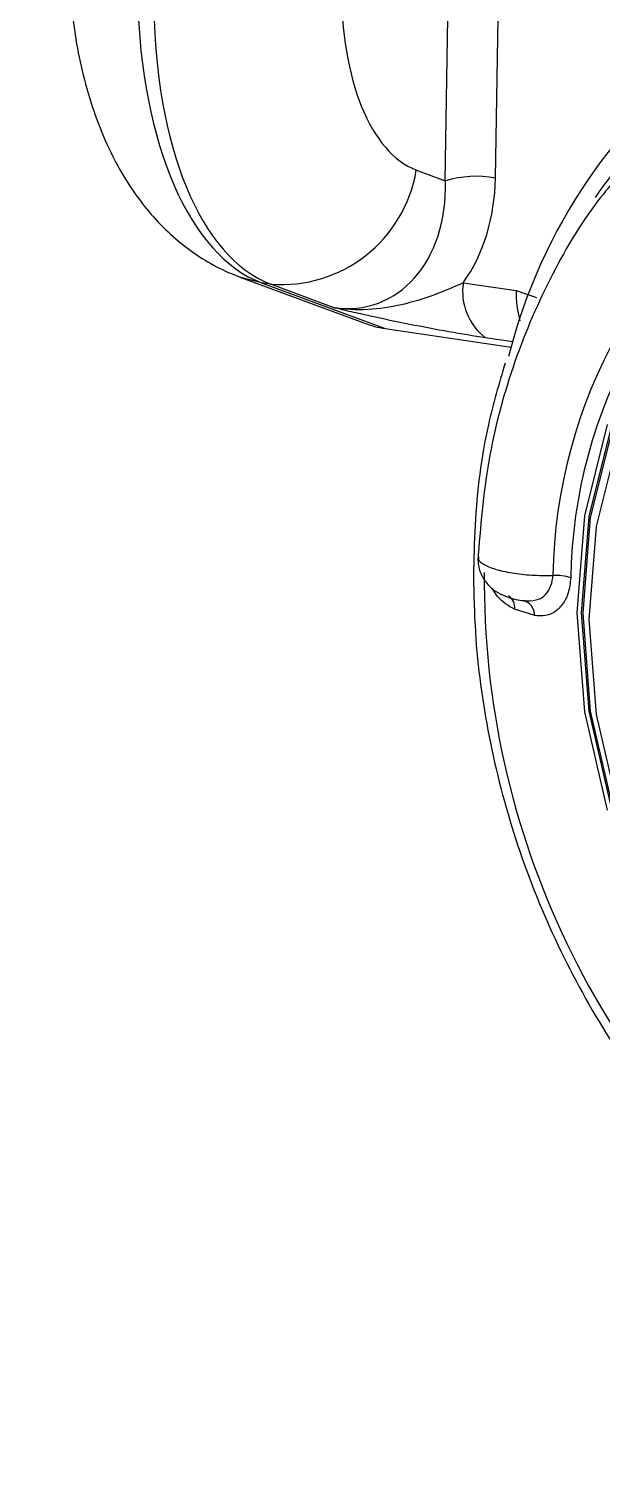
# Model space of a CAD drawing. Header units: millimetres. Extents: x 12 to 854, y 4 to 555.
# Drawn here: x 674.72 to 678.7, y 419.9 to 429.9 of the extents above; entities that cross this region are included whole.
import ezdxf

# ---------------------------------------------------------------- set-up
doc = ezdxf.new("R2010")
doc.units = ezdxf.units.MM
doc.linetypes.add('CENTER', pattern=[10.16, 6.35, -1.27, 1.27, -1.27])
doc.layers.add('DEFAULT_1', color=7, linetype='CENTER')
doc.dimstyles.new('SLDDIMSTYLE1', dxfattribs={"dimtxt": 0.18, "dimasz": 3.556, "dimexe": 0, "dimexo": 0.0625, "dimgap": 0, "dimtad": 0, "dimtih": 1, "dimtoh": 1, "dimdec": 0, "dimrnd": 1e-09, "dimzin": 0, "dimdsep": 46, "dimtxsty": 'Standard', "dimsah": 1, "dimcen": 0.09, "dimadec": 0, "dimazin": 0, "dimtfac": 3.556, "dimtdec": 0, "dimtofl": 0, "dimtmove": 0, "dimatfit": 3, "dimfxl": 1, "dimfrac": 2, "dimtolj": 1, "dimtzin": 0, "dimarcsym": 0})

msp = doc.modelspace()

# ---------------------------------------------------------------- linework, layer by layer
at = {"color": 8, "linetype": 'Continuous', "lineweight": 25}
for p, q in [((677.608, 428.846), (677.663, 432.356)), ((678.009, 432.304), (677.955, 428.865)), ((676.331, 428.14), (676.188, 428.177)), ((678.1, 428.085), (678.241, 428.037)), ((678.077, 427.73), (677.887, 427.758))]:
    msp.add_line(p, q, dxfattribs=at)
at = {"color": 7, "linetype": 'Continuous', "lineweight": 25}
for p, q in [((677.407, 428.921), (677.608, 428.846)), ((676.188, 428.176), (677.043, 427.861)), ((676.396, 428.13), (676.331, 428.14)), ((676.331, 428.14), (677.191, 427.823)), ((677.733, 428.14), (678.1, 428.085)), ((676.83, 427.967), (676.396, 428.13)), ((677.191, 427.823), (678.066, 427.692)), ((678.229, 425.831), (678.088, 425.875))]:
    msp.add_line(p, q, dxfattribs=at)
at = {"color": 7, "linetype": 'Continuous', "lineweight": 25, "flags": 128}
for points in [[(678.735, 424.481), (678.577, 425.163), (678.524, 425.85), (678.577, 426.522), (678.735, 427.157)], [(678.761, 427.15), (678.604, 426.519), (678.551, 425.851), (678.604, 425.168), (678.761, 424.489)], [(678.564, 425.847), (678.617, 426.511), (678.774, 427.139)], [(678.808, 427.059), (678.656, 426.449), (678.605, 425.804), (678.656, 425.144), (678.808, 424.489)], [(678.774, 424.492), (678.617, 425.167), (678.564, 425.847)]]:
    msp.add_lwpolyline(points, dxfattribs=at)
at = {"color": 7, "linetype": 'Continuous', "lineweight": 25}
for centre, radius, start, end in [((681.781, 426.684), 3.852, 86.4781, 165.8096), ((681.901, 426.058), 3.546, 122.251, 179.1611), ((681.919, 426.042), 3.44, 122.251, 179.1611), ((676.471, 429.075), 0.948, 265.4605, 350.6283), ((677.822, 428.159), 0.719, 79.2789, 107.2491), ((678.126, 428.077), 0.398, 170.8671, 233.2081), ((683.694, 426.075), 5.816, 179.4582, 231.8679), ((678.368, 425.747), 0.363, 72.2097, 92.0507), ((678.124, 425.833), 0.105, 359.1455, 76.4661)]:
    msp.add_arc(centre, radius, start, end, dxfattribs=at)
at = {"color": 8, "linetype": 'Continuous', "lineweight": 25}
for centre, radius, start, end in [((681.707, 426.618), 3.718, 120.2984, 145.3636), ((678.826, 428.074), 0.727, 179.0964, 195.7891), ((678.002, 425.891), 0.0878, 349.3159, 59.8449)]:
    msp.add_arc(centre, radius, start, end, dxfattribs=at)
at = {"color": 7, "linetype": 'Continuous', "lineweight": 25}
for centre, major_axis, ratio, start_param, end_param in [((677.784, 430.675), (0.3, 1.774), 0.478313, 1.914818, 3.049282), ((676.844, 430.831), (0.373, 2.726), 0.485859, 1.89969, 3.034154), ((676.959, 430.814), (0.44, 2.716), 0.479952, 1.911716, 3.04618), ((676.784, 428.985), (-0.349, 0.99), 0.755103, 2.760917, 4.315648), ((676.911, 429.042), (-0.343, 1.246), 0.792143, 3.712098, 4.35867), ((677.17, 428.829), (-0.313, 0.985), 0.775409, 2.599067, 2.778364)]:
    msp.add_ellipse(centre, major_axis=major_axis, ratio=ratio, start_param=start_param, end_param=end_param, dxfattribs=at)
for points, knots in [([(674.994, 430.335), (674.999, 430.241), (675.014, 429.97), (675.092, 429.535), (675.25, 429.082), (675.472, 428.708), (675.739, 428.423), (675.989, 428.257), (676.145, 428.194), (676.188, 428.176)], [0, 0, 0, 0, 0.098775, 0.286296, 0.482238, 0.649742, 0.802465, 0.946057, 1, 1, 1, 1]), ([(678.966, 429.054), (678.863, 428.941), (678.619, 428.674), (678.32, 428.167), (678.064, 427.561), (677.89, 426.905), (677.852, 426.443), (677.833, 426.211)], [0, 0, 0, 0, 0.152289, 0.36271, 0.573909, 0.785883, 1, 1, 1, 1]), ([(677.733, 428.14), (677.668, 428.109), (677.599, 428.081), (677.456, 428.028), (677.381, 428.005), (677.228, 427.97), (677.149, 427.958), (676.991, 427.95), (676.91, 427.954), (676.83, 427.967)], [0, 0, 0, 0, 0.25, 0.25, 0.5, 0.5, 0.75, 0.75, 1, 1, 1, 1]), ([(677.887, 427.758), (677.806, 427.77), (677.721, 427.784), (677.544, 427.815), (677.451, 427.833), (677.269, 427.869), (677.178, 427.888), (677.044, 427.918), (677, 427.928), (676.914, 427.947), (676.871, 427.958), (676.83, 427.967)], [0, 0, 0, 0, 0.25, 0.25, 0.5, 0.5, 0.75, 0.75, 0.875, 0.875, 1, 1, 1, 1]), ([(678.023, 427.581), (677.981, 427.44), (677.874, 427.08), (677.814, 426.578), (677.806, 426.221), (677.803, 426.103)], [0, 0, 0, 0, 0.2996996, 0.7672363, 1, 1, 1, 1]), ([(677.838, 426.239), (677.837, 426.218), (677.834, 426.168), (677.864, 426.095), (677.913, 426.032), (677.972, 425.987), (678.047, 425.955), (678.109, 425.938), (678.154, 425.935), (678.162, 425.935)], [0, 0, 0, 0, 0.11937, 0.292553, 0.442982, 0.586699, 0.736117, 0.956096, 1, 1, 1, 1]), ([(677.803, 426.103), (677.806, 425.974), (677.814, 425.604), (677.898, 424.99), (678.083, 424.274), (678.357, 423.581), (678.711, 422.927), (679.14, 422.324), (679.634, 421.783), (680.186, 421.327), (680.594, 421.042), (680.822, 420.939), (680.84, 420.931)], [0, 0, 0, 0, 0.062194, 0.177956, 0.293829, 0.409768, 0.525759, 0.641789, 0.757848, 0.873913, 0.989942, 1, 1, 1, 1]), ([(678.149, 425.935), (678.18, 425.933), (678.232, 425.93), (678.297, 425.964), (678.337, 426.018), (678.352, 426.073), (678.355, 426.104), (678.355, 426.11)], [0, 0, 0, 0, 0.318628, 0.535708, 0.753949, 0.95248, 1, 1, 1, 1]), ([(678.479, 426.093), (678.475, 426.057), (678.466, 425.985), (678.422, 425.902), (678.361, 425.846), (678.293, 425.826), (678.248, 425.83), (678.229, 425.831)], [0, 0, 0, 0, 0.205574, 0.410977, 0.620907, 0.8471763, 1, 1, 1, 1])]:
    msp.add_open_spline(points, degree=3, knots=knots, dxfattribs=at)
at = {"color": 8, "linetype": 'Continuous', "lineweight": 25}
for points, knots in [([(677.838, 426.239), (677.837, 426.236), (677.829, 426.22), (677.862, 426.191), (677.937, 426.155), (678.052, 426.128), (678.189, 426.111), (678.294, 426.108), (678.348, 426.11), (678.355, 426.11)], [0, 0, 0, 0, 0.040637, 0.226382, 0.41217, 0.598002, 0.783861, 0.969716, 1, 1, 1, 1]), ([(678.088, 425.875), (678.046, 425.898), (677.988, 425.93), (677.945, 426.001), (677.933, 426.02)], [0, 0, 0, 0, 0.718592, 1, 1, 1, 1])]:
    msp.add_open_spline(points, degree=3, knots=knots, dxfattribs=at)

# ---------------------------------------------------------------- leaders
at = {"layer": 'DEFAULT_1'}
msp.add_leader([(683.867, 423.171), (648.824, 388.313)], dimstyle='SLDDIMSTYLE1', dxfattribs=at)

doc.saveas('drawing.dxf')
